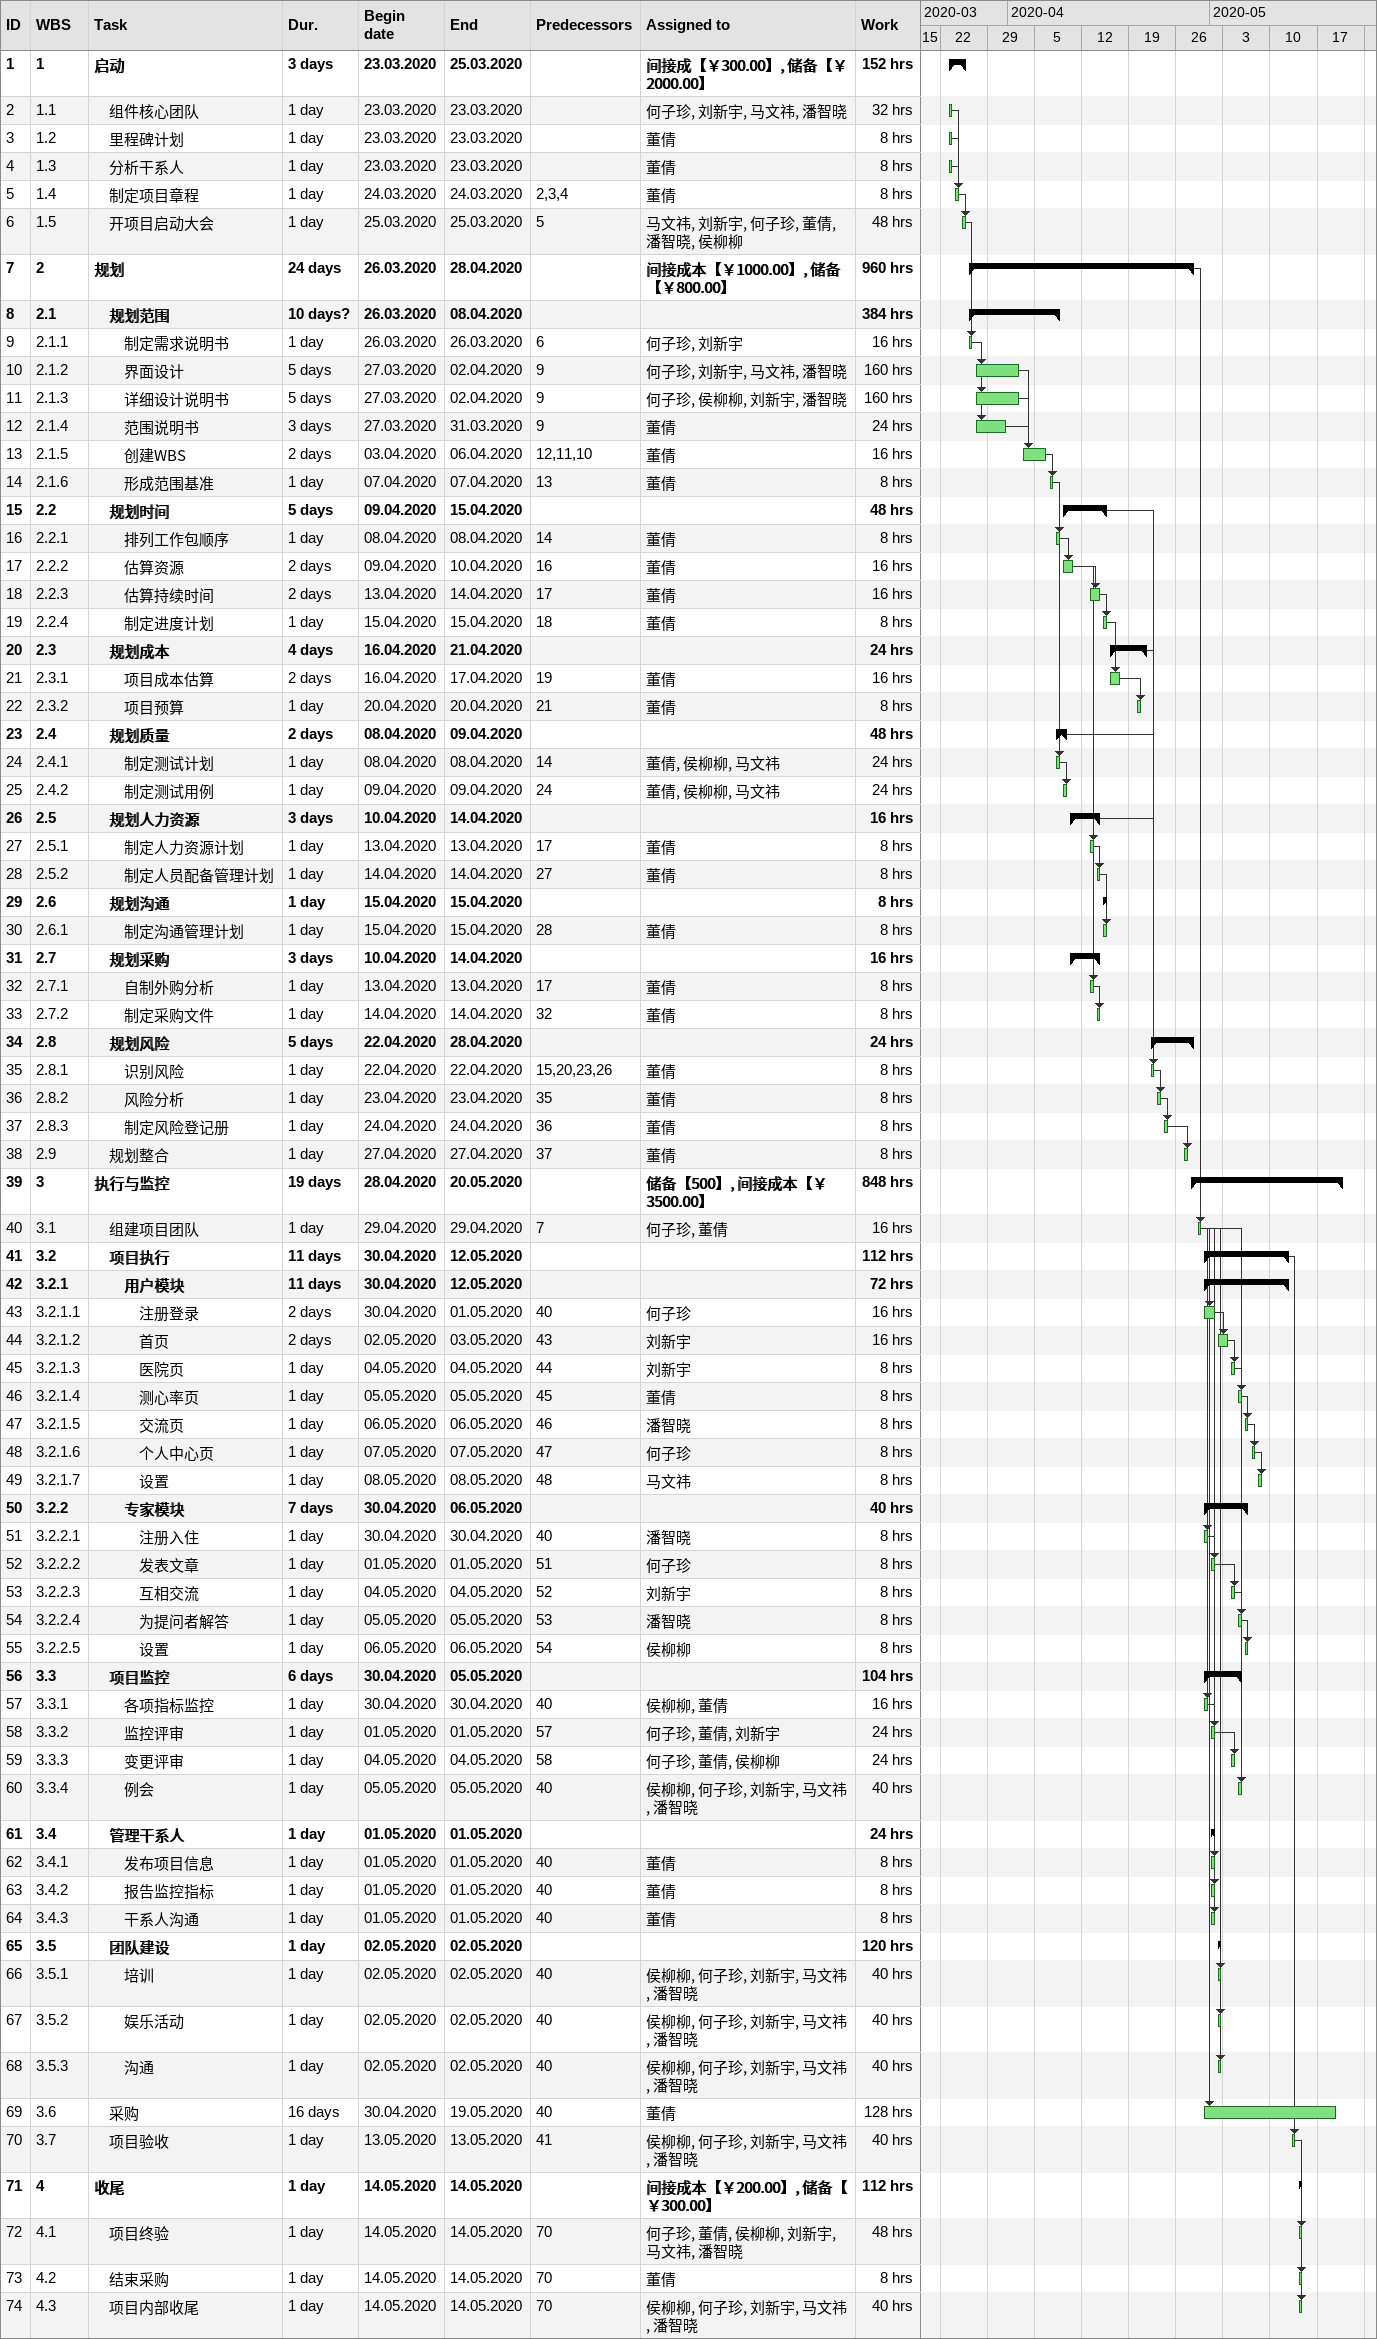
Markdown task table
| ID | WBS | Task | Duration | Start | Finish | Predecessors | Resources | Work (h) |
|---|---|---|---|---|---|---|---|---|
| 1 | 1 | **启动** | 3d | 2020-03-23 | 2020-03-25 |  | 间接成【￥300.00】, 储备【￥2000.00】 | 152 |
| 2 | 1.1 | 组件核心团队 | 1d | 2020-03-23 | 2020-03-23 |  | 何子珍, 刘新宇, 马文祎, 潘智晓 | 32 |
| 3 | 1.2 | 里程碑计划 | 1d | 2020-03-23 | 2020-03-23 |  | 董倩 | 8 |
| 4 | 1.3 | 分析干系人 | 1d | 2020-03-23 | 2020-03-23 |  | 董倩 | 8 |
| 5 | 1.4 | 制定项目章程 | 1d | 2020-03-24 | 2020-03-24 | 2, 3, 4 | 董倩 | 8 |
| 6 | 1.5 | 开项目启动大会 | 1d | 2020-03-25 | 2020-03-25 | 5 | 马文祎, 刘新宇, 何子珍, 董倩, 潘智晓, 侯柳柳 | 48 |
| 7 | 2 | **规划** | 24d | 2020-03-26 | 2020-04-28 |  | 间接成本【￥1000.00】, 储备【￥800.00】 | 960 |
| 8 | 2.1 | **规划范围** | 10d? | 2020-03-26 | 2020-04-08 |  |  | 384 |
| 9 | 2.1.1 | 制定需求说明书 | 1d | 2020-03-26 | 2020-03-26 | 6 | 何子珍, 刘新宇 | 16 |
| 10 | 2.1.2 | 界面设计 | 5d | 2020-03-27 | 2020-04-02 | 9 | 何子珍, 刘新宇, 马文祎, 潘智晓 | 160 |
| 11 | 2.1.3 | 详细设计说明书 | 5d | 2020-03-27 | 2020-04-02 | 9 | 何子珍, 侯柳柳, 刘新宇, 潘智晓 | 160 |
| 12 | 2.1.4 | 范围说明书 | 3d | 2020-03-27 | 2020-03-31 | 9 | 董倩 | 24 |
| 13 | 2.1.5 | 创建WBS | 2d | 2020-04-03 | 2020-04-06 | 12, 11, 10 | 董倩 | 16 |
| 14 | 2.1.6 | 形成范围基准 | 1d | 2020-04-07 | 2020-04-07 | 13 | 董倩 | 8 |
| 15 | 2.2 | **规划时间** | 5d | 2020-04-09 | 2020-04-15 |  |  | 48 |
| 16 | 2.2.1 | 排列工作包顺序 | 1d | 2020-04-08 | 2020-04-08 | 14 | 董倩 | 8 |
| 17 | 2.2.2 | 估算资源 | 2d | 2020-04-09 | 2020-04-10 | 16 | 董倩 | 16 |
| 18 | 2.2.3 | 估算持续时间 | 2d | 2020-04-13 | 2020-04-14 | 17 | 董倩 | 16 |
| 19 | 2.2.4 | 制定进度计划 | 1d | 2020-04-15 | 2020-04-15 | 18 | 董倩 | 8 |
| 20 | 2.3 | **规划成本** | 4d | 2020-04-16 | 2020-04-21 |  |  | 24 |
| 21 | 2.3.1 | 项目成本估算 | 2d | 2020-04-16 | 2020-04-17 | 19 | 董倩 | 16 |
| 22 | 2.3.2 | 项目预算 | 1d | 2020-04-20 | 2020-04-20 | 21 | 董倩 | 8 |
| 23 | 2.4 | **规划质量** | 2d | 2020-04-08 | 2020-04-09 |  |  | 48 |
| 24 | 2.4.1 | 制定测试计划 | 1d | 2020-04-08 | 2020-04-08 | 14 | 董倩, 侯柳柳, 马文祎 | 24 |
| 25 | 2.4.2 | 制定测试用例 | 1d | 2020-04-09 | 2020-04-09 | 24 | 董倩, 侯柳柳, 马文祎 | 24 |
| 26 | 2.5 | **规划人力资源** | 3d | 2020-04-10 | 2020-04-14 |  |  | 16 |
| 27 | 2.5.1 | 制定人力资源计划 | 1d | 2020-04-13 | 2020-04-13 | 17 | 董倩 | 8 |
| 28 | 2.5.2 | 制定人员配备管理计划 | 1d | 2020-04-14 | 2020-04-14 | 27 | 董倩 | 8 |
| 29 | 2.6 | **规划沟通** | 1d | 2020-04-15 | 2020-04-15 |  |  | 8 |
| 30 | 2.6.1 | 制定沟通管理计划 | 1d | 2020-04-15 | 2020-04-15 | 28 | 董倩 | 8 |
| 31 | 2.7 | **规划采购** | 3d | 2020-04-10 | 2020-04-14 |  |  | 16 |
| 32 | 2.7.1 | 自制外购分析 | 1d | 2020-04-13 | 2020-04-13 | 17 | 董倩 | 8 |
| 33 | 2.7.2 | 制定采购文件 | 1d | 2020-04-14 | 2020-04-14 | 32 | 董倩 | 8 |
| 34 | 2.8 | **规划风险** | 5d | 2020-04-22 | 2020-04-28 |  |  | 24 |
| 35 | 2.8.1 | 识别风险 | 1d | 2020-04-22 | 2020-04-22 | 15, 20, 23, 26 | 董倩 | 8 |
| 36 | 2.8.2 | 风险分析 | 1d | 2020-04-23 | 2020-04-23 | 35 | 董倩 | 8 |
| 37 | 2.8.3 | 制定风险登记册 | 1d | 2020-04-24 | 2020-04-24 | 36 | 董倩 | 8 |
| 38 | 2.9 | 规划整合 | 1d | 2020-04-27 | 2020-04-27 | 37 | 董倩 | 8 |
| 39 | 3 | **执行与监控** | 19d | 2020-04-28 | 2020-05-20 |  | 储备【500】, 间接成本【￥3500.00】 | 848 |
| 40 | 3.1 | 组建项目团队 | 1d | 2020-04-29 | 2020-04-29 | 7 | 何子珍, 董倩 | 16 |
| 41 | 3.2 | **项目执行** | 11d | 2020-04-30 | 2020-05-12 |  |  | 112 |
| 42 | 3.2.1 | **用户模块** | 11d | 2020-04-30 | 2020-05-12 |  |  | 72 |
| 43 | 3.2.1.1 | 注册登录 | 2d | 2020-04-30 | 2020-05-01 | 40 | 何子珍 | 16 |
| 44 | 3.2.1.2 | 首页 | 2d | 2020-05-02 | 2020-05-03 | 43 | 刘新宇 | 16 |
| 45 | 3.2.1.3 | 医院页 | 1d | 2020-05-04 | 2020-05-04 | 44 | 刘新宇 | 8 |
| 46 | 3.2.1.4 | 测心率页 | 1d | 2020-05-05 | 2020-05-05 | 45 | 董倩 | 8 |
| 47 | 3.2.1.5 | 交流页 | 1d | 2020-05-06 | 2020-05-06 | 46 | 潘智晓 | 8 |
| 48 | 3.2.1.6 | 个人中心页 | 1d | 2020-05-07 | 2020-05-07 | 47 | 何子珍 | 8 |
| 49 | 3.2.1.7 | 设置 | 1d | 2020-05-08 | 2020-05-08 | 48 | 马文祎 | 8 |
| 50 | 3.2.2 | **专家模块** | 7d | 2020-04-30 | 2020-05-06 |  |  | 40 |
| 51 | 3.2.2.1 | 注册入住 | 1d | 2020-04-30 | 2020-04-30 | 40 | 潘智晓 | 8 |
| 52 | 3.2.2.2 | 发表文章 | 1d | 2020-05-01 | 2020-05-01 | 51 | 何子珍 | 8 |
| 53 | 3.2.2.3 | 互相交流 | 1d | 2020-05-04 | 2020-05-04 | 52 | 刘新宇 | 8 |
| 54 | 3.2.2.4 | 为提问者解答 | 1d | 2020-05-05 | 2020-05-05 | 53 | 潘智晓 | 8 |
| 55 | 3.2.2.5 | 设置 | 1d | 2020-05-06 | 2020-05-06 | 54 | 侯柳柳 | 8 |
| 56 | 3.3 | **项目监控** | 6d | 2020-04-30 | 2020-05-05 |  |  | 104 |
| 57 | 3.3.1 | 各项指标监控 | 1d | 2020-04-30 | 2020-04-30 | 40 | 侯柳柳, 董倩 | 16 |
| 58 | 3.3.2 | 监控评审 | 1d | 2020-05-01 | 2020-05-01 | 57 | 何子珍, 董倩, 刘新宇 | 24 |
| 59 | 3.3.3 | 变更评审 | 1d | 2020-05-04 | 2020-05-04 | 58 | 何子珍, 董倩, 侯柳柳 | 24 |
| 60 | 3.3.4 | 例会 | 1d | 2020-05-05 | 2020-05-05 | 40 | 侯柳柳, 何子珍, 刘新宇, 马文祎, 潘智晓 | 40 |
| 61 | 3.4 | **管理干系人** | 1d | 2020-05-01 | 2020-05-01 |  |  | 24 |
| 62 | 3.4.1 | 发布项目信息 | 1d | 2020-05-01 | 2020-05-01 | 40 | 董倩 | 8 |
| 63 | 3.4.2 | 报告监控指标 | 1d | 2020-05-01 | 2020-05-01 | 40 | 董倩 | 8 |
| 64 | 3.4.3 | 干系人沟通 | 1d | 2020-05-01 | 2020-05-01 | 40 | 董倩 | 8 |
| 65 | 3.5 | **团队建设** | 1d | 2020-05-02 | 2020-05-02 |  |  | 120 |
| 66 | 3.5.1 | 培训 | 1d | 2020-05-02 | 2020-05-02 | 40 | 侯柳柳, 何子珍, 刘新宇, 马文祎, 潘智晓 | 40 |
| 67 | 3.5.2 | 娱乐活动 | 1d | 2020-05-02 | 2020-05-02 | 40 | 侯柳柳, 何子珍, 刘新宇, 马文祎, 潘智晓 | 40 |
| 68 | 3.5.3 | 沟通 | 1d | 2020-05-02 | 2020-05-02 | 40 | 侯柳柳, 何子珍, 刘新宇, 马文祎, 潘智晓 | 40 |
| 69 | 3.6 | 采购 | 16d | 2020-04-30 | 2020-05-19 | 40 | 董倩 | 128 |
| 70 | 3.7 | 项目验收 | 1d | 2020-05-13 | 2020-05-13 | 41 | 侯柳柳, 何子珍, 刘新宇, 马文祎, 潘智晓 | 40 |
| 71 | 4 | **收尾** | 1d | 2020-05-14 | 2020-05-14 |  | 间接成本【￥200.00】, 储备【￥300.00】 | 112 |
| 72 | 4.1 | 项目终验 | 1d | 2020-05-14 | 2020-05-14 | 70 | 何子珍, 董倩, 侯柳柳, 刘新宇, 马文祎, 潘智晓 | 48 |
| 73 | 4.2 | 结束采购 | 1d | 2020-05-14 | 2020-05-14 | 70 | 董倩 | 8 |
| 74 | 4.3 | 项目内部收尾 | 1d | 2020-05-14 | 2020-05-14 | 70 | 侯柳柳, 何子珍, 刘新宇, 马文祎, 潘智晓 | 40 |
